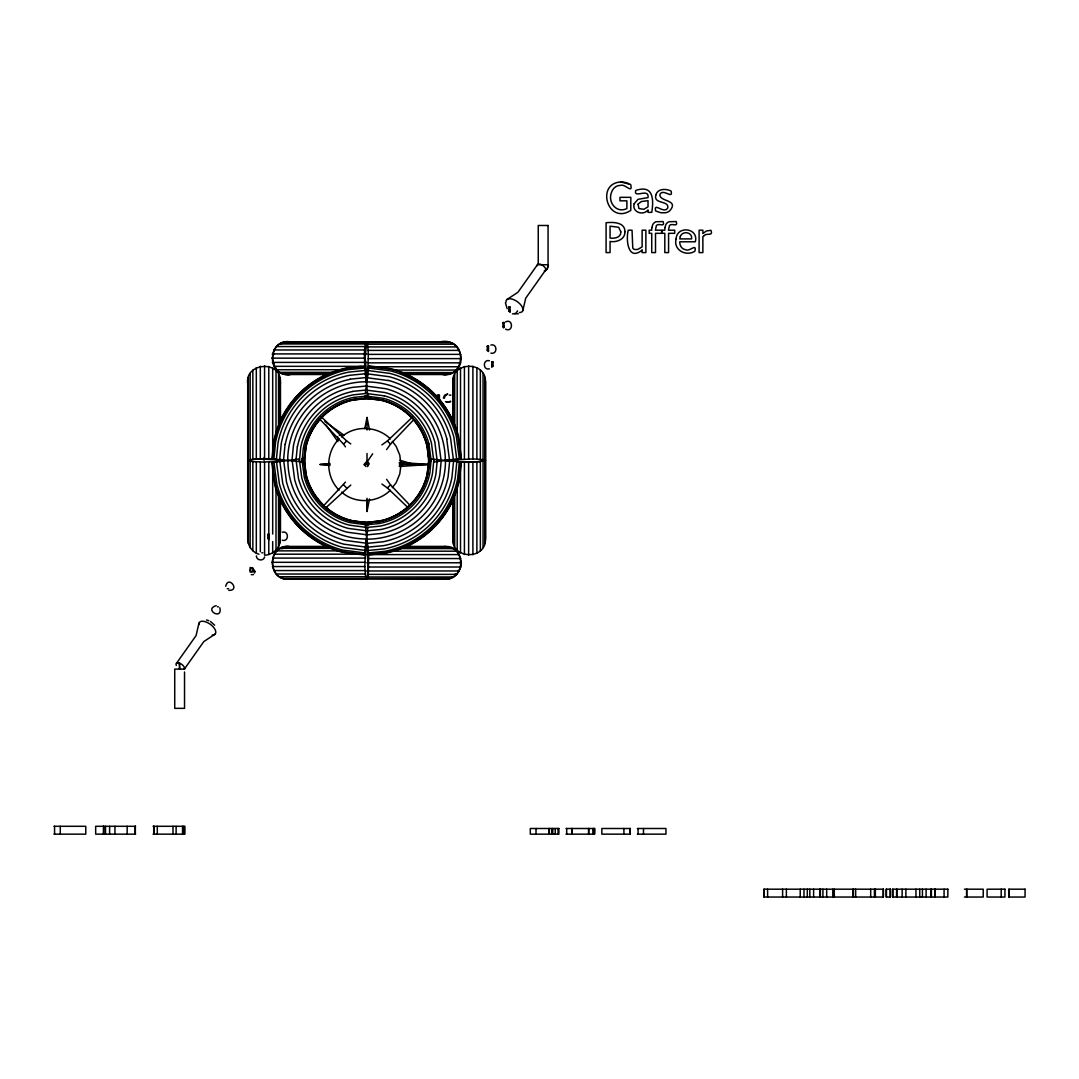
<?xml version="1.0" encoding="UTF-8"?>
<svg xmlns="http://www.w3.org/2000/svg" width="1079" height="1079" viewBox="0 0 1079 1079"><rect width="100%" height="100%" fill="white"/><g stroke="black" fill="none" stroke-linecap="round" stroke-linejoin="round"><path stroke-width="1.5" d="M366.954 578.6L366.401 579.167L365.592 576.726L364.877 566.556L365.336 550.87L366.482 546.406L368.033 563.251L367.534 574.702L366.388 579.153L287.715 579.153C266.837 579.261 267.808 545.084 288.659 546.406M440.38 373.847C462.985 381.143 469.203 341.976 445.506 341.773L366.806 341.773L365.174 357.675L366.725 374.521L367.872 370.07L368.33 354.371L367.615 344.201L366.82 341.773L366.253 342.326M364.904 369.733L364.365 353.912L364.904 346.561L366.401 341.773L367.467 343.958M366.253 578.6L367.359 578.6L368.303 574.365L368.64 554.593M505.431 302.808L507.143 308.661M272.394 458.939L274.053 442.093A94.156 94.156 0 0 1 348.031 368.114L364.877 366.455M273.095 454.38L273.54 449.795M273.904 459.088L275.55 442.39A92.646 92.646 0 0 1 348.328 369.611L365.026 367.966M276.386 459.33L278.004 442.876A90.096 90.096 0 0 1 348.827 372.107L365.268 370.448M279.663 459.654L281.255 443.523A86.819 86.819 0 0 1 349.475 375.317L365.592 373.725M283.534 460.032L285.085 444.292M291.923 460.868L271.962 458.899L273.634 442.012A94.601 94.601 0 0 1 347.951 367.683L364.837 366.024L368.033 398.461L354.344 399.81A61.84 61.84 0 0 0 305.748 448.405L304.399 462.095L291.923 460.868L293.394 445.937A74.438 74.438 0 0 1 351.889 387.455L366.806 385.985M295.889 461.246L297.318 446.719M299.315 461.596L300.717 447.394A66.925 66.925 0 0 1 353.346 394.833L367.534 393.376M301.999 461.852L303.361 447.92A64.322 64.322 0 0 1 353.858 397.382L367.791 396.047M303.725 462.028L305.087 448.271M303.968 462.055L304.426 457.469M304.871 452.897L305.317 448.311A62.285 62.285 0 0 1 313.787 427.136M366.82 381.777L367.615 373.725M365.673 546.392L366.388 539.163M367.993 522.897L354.344 521.13A61.84 61.84 0 0 1 326.006 507.292M428.188 469.567L428.943 461.933M429.482 458.912L428.134 472.669A62.528 62.528 0 0 1 378.999 521.791L365.241 523.14M431.222 459.074L429.847 473.007A64.281 64.281 0 0 1 379.349 523.504L365.417 524.88M433.893 459.344L432.504 473.533A66.979 66.979 0 0 1 379.875 526.161L365.687 527.55L365.174 522.465L378.877 521.13A61.84 61.84 0 0 0 427.459 472.535L428.808 458.845L461.246 462.041L459.587 478.914A94.601 94.601 0 0 1 385.257 553.244L368.371 554.903L365.687 527.55M437.332 459.681L435.903 474.207A70.445 70.445 0 0 1 380.55 529.56L366.024 530.989M441.284 460.072L439.814 474.989A74.438 74.438 0 0 1 381.332 533.471L366.415 534.941M449.687 460.895L448.136 476.648A82.921 82.921 0 0 1 382.978 541.793L367.238 543.344M453.544 461.272L451.953 477.404A86.819 86.819 0 0 1 383.746 545.623L367.615 547.201M456.835 461.596L455.217 478.051A90.137 90.137 0 0 1 384.394 548.874L367.939 550.492M459.303 461.839L457.671 478.536A92.646 92.646 0 0 1 384.879 551.329L368.182 552.974M459.061 477.255L459.519 472.669M460.126 466.56L460.571 461.974M460.814 461.987L459.155 478.833A94.156 94.156 0 0 1 385.176 552.812L368.33 554.471M366.806 342.205L287.715 341.773C264.018 341.976 270.222 381.143 292.841 373.847M461.097 563.724C460.949 571.924 453.639 578.924 445.506 579.153L366.415 578.722M258.987 554.255C251.097 552.016 246.255 543.142 248.143 535.238L248.143 385.689C242.195 362.706 281.646 358.754 280.459 382.438L280.459 421.619M248.143 460.827L250.153 459.627L260.322 458.912L280.027 460.099C277.842 462.904 268.86 461.434 264.571 462.068L264.571 555.186C273.068 554.997 280.58 547.552 280.419 538.974M452.748 423.116L452.748 382.438C451.427 361.6 485.59 360.602 485.496 381.48L485.496 539.446C485.59 560.325 451.427 559.34 452.748 538.502L452.748 499.321M485.496 381.48L485.496 539.446M328.259 374.521L287.904 374.534C264.382 374.966 269.386 335.771 292.072 342.326L445.506 341.773M442.538 578.789C464.644 583.537 467.895 545.785 445.317 546.406L406.055 546.406M547.903 267.363L547.903 264.814L547.417 268.55A4.856 4.815 -90 0 1 544.49 270.829M225.727 586.288C228.316 574.783 240.63 590.82 228.842 590.348M303.671 460.854L304.103 457.536M304.764 452.546L305.424 447.569M303.995 462.581L306.396 444.386M400.808 466.101L399.783 473.91L396.155 482.664L392.311 487.668M427.028 474.895L428.997 460.005M428.228 470.039L428.889 465.062M443.361 398.151L444.588 395.184L447.556 393.956M444.427 398.151L444.993 396.06L447.542 394.105M280.014 385.216L280.459 382.438M452.748 538.502L453.436 498.282M364.783 428.66L367.022 417.479L369.531 430.008M366.685 499.833L367.022 511.473L369.531 498.93M198.927 623.284L196.081 635.585L176.457 663.342M522.843 310.563L525.689 298.249L545.313 270.492M264.638 556.953C263.627 561.566 256.182 560.594 256.384 555.86M517.596 310.914L515.641 313.463L512.458 313.881M365.417 464.469L372.66 453.814M367.561 466.56L368.654 464.469L367.022 461.34L364.931 463.43M366.388 341.773L365.97 342.461L283.534 342.461M366.887 373.847L366.064 374.089M537.598 264.476L517.974 292.234L506.752 299.638M322.823 506.577L345.482 482.097M386.606 449.592L390.517 444.103L413.513 419.947M339.116 438.897C325.305 452.533 325.305 476.54 339.116 490.176M366.954 373.968L366.401 374.534L365.349 372.336M367.359 373.968L366.253 373.968M366.253 546.959L367.359 546.959L368.532 553.46M345.482 446.854L343.527 444.103L346.656 440.974L350.769 443.914M381.899 484.053L387.388 487.964L390.517 484.835L386.606 479.359M381.899 444.885L387.388 440.974L412.758 416.831M326.128 507.521L350.769 485.037M328.259 546.406L287.904 546.406C265.313 545.785 268.563 583.537 290.683 578.789M341.611 436.968C355.166 424.694 377.637 426.097 390.396 438.897M450.536 401.118L448.648 402.211M390.396 490.176C377.637 502.976 355.166 504.365 341.611 492.091M436.671 395.453L439.423 395.103L439.423 399.675A94.601 94.601 0 0 1 453.544 422.712M437.521 395.453L438.681 395.103M215.018 634.196L203.796 641.6L184.172 669.358A4.909 2.455 35.3 0 0 184.549 668.09L183.781 666.35A4.909 2.455 35.3 0 0 178.332 662.911A4.909 2.455 35.3 0 0 176.322 665.46M279.785 460.922C273.54 457.388 257.409 458.791 248.143 460.099L248.399 460.922L252.85 461.623L264.571 462.068M453.436 460.922L453.436 460.005C459.667 463.552 475.799 462.136 485.064 460.827L483.055 459.627L472.899 458.912L453.18 460.099C461.097 463.363 475.691 462.554 485.496 460.517L485.064 460.099M404.962 374.521L445.317 374.534C470.97 373.118 462.554 334.652 438.546 342.326M505.552 321.893C513.402 318.049 513.402 333.02 505.552 329.162M450.725 401.793L445.465 401.793M518.311 313.827L514.548 313.679M287.904 374.534L292.072 373.968M490.864 345.037C497.567 343.23 497.567 354.937 490.864 353.143M489.407 368.843C482.704 370.65 482.704 358.929 489.407 360.737M355.166 399.257L360.143 398.61M365.134 397.949L368.532 398.057L350.324 400.457M282.361 532.19C289.064 530.396 289.064 542.103 282.361 540.296M364.689 522.87L382.883 520.469A62.123 62.123 0 0 0 407.161 507.696M369.746 522.762L373.064 522.33M378.041 521.67L381.373 521.238M253.457 574.635L251.286 574.635M216.191 605.643C203.297 609.568 222.867 620.87 219.819 607.747M287.715 579.153L290.521 578.87M329.918 465.467L320.031 464.469L329.918 463.484M399.176 465.953L402.48 465.629M348.085 368.357L351.147 368.06M357.257 367.453L361.843 366.995M350.23 379.134L365.97 377.583M352.658 391.367L367.197 389.937M367.966 397.787L354.209 399.136A62.69 62.69 0 0 0 304.925 448.23M354.263 399.378L361.883 398.623M364.931 398.326L367.993 398.03M279.663 461.272L284.438 460.8M446.895 460.315L453.544 459.654M366.752 522.749L374.373 522.007M375.951 553.473L380.536 553.028M620.924 181.96C595.244 183.282 607.855 225.43 630.81 210.378L630.81 197.336L619.98 197.336L619.98 200.829L626.886 200.829L626.886 208.557C616.446 213.777 607.517 202.083 611.483 192.426C612.616 188.488 616.217 185.251 620.452 185.386C625.119 183.403 633.036 194.706 630.689 184.522L620.924 181.96A19.139 19.139 0 0 1 628.693 183.619M399.473 466.492L429.685 464.469L399.473 462.459M287.715 341.773L294.675 342.326M449.255 395.116L450.874 395.103M365.741 548.591L367.224 548.591M508.856 307.299L510.057 307.299M508.856 310.833L510.057 310.833M510.057 311.359L508.856 311.359L508.856 306.773M502.962 322.999L504.176 322.999M504.176 325.764L503.569 327.962L504.176 322.5L502.962 322.473L502.962 327.058L504.176 327.058M502.962 326.532L504.176 326.532M283.737 342.326L449.484 342.326M367.238 342.461L449.687 342.461M279.852 343.958L365.349 343.958M279.663 344.201L281.255 344.201M367.615 344.201L453.544 344.201M488.463 346.022L487.263 346.022L487.263 350.608L488.463 350.608M276.507 346.561L364.904 346.561M487.263 346.548L488.463 346.548M367.939 346.912L456.835 346.912M273.958 349.96L364.567 349.96M487.263 350.082L488.463 350.082M368.182 350.378L459.303 350.378M272.34 353.912L366.793 353.912M272.394 354.371L274.053 354.371M368.33 354.371L460.814 354.371M271.8 358.147L364.284 358.147M368.371 358.619L461.246 358.619M272.34 362.396L366.793 362.396M491.808 362.247L493.009 362.247M272.636 362.841L274.295 362.841M368.303 362.841L460.571 362.841M491.808 365.781L493.009 365.781M273.958 366.334L361.411 366.334M491.808 366.307L493.009 366.307L493.009 361.735L491.808 361.735L491.808 367.224L492.402 365.228M274.376 366.752L276.008 366.752M368.141 366.752L458.845 366.752M276.507 369.733L343.095 369.733M392.648 370.07L456.161 370.07M279.852 372.336L334.315 372.336M399.716 372.565L452.735 372.565M283.737 373.968L330.026 373.968M402.912 374.089L449.484 373.968M437.804 395.615L438.128 397.976M438.654 395.615L438.654 399.149M439.423 399.675L438.56 399.675L438.56 395.103M339.359 435.242L344.053 435.242L324.86 421.538M320.031 464.469L330.066 464.469M368.654 464.469L363.893 464.469L365.983 466.56M399.473 464.469L429.685 464.469M278.76 533.714L279.96 533.714M267.848 534.685L269.049 534.685M278.76 537.248L279.96 537.248M279.96 537.774L278.76 537.774L278.76 533.188L279.96 533.188L279.96 538.677L279.367 536.357M267.848 538.219L269.049 538.219M269.049 538.745L267.848 538.745L267.848 534.159L269.049 534.159L269.049 539.648L268.442 537.329M283.737 546.959L331.873 546.837M403.195 546.959L449.484 546.959M280.486 548.361L333.492 548.361M451.157 548.361L452.735 548.361L456.161 550.87L458.845 554.188L461.246 562.307L459.587 562.307M279.852 548.591L282.658 548.591M400.498 548.591L453.369 548.591M277.047 550.87L342.245 550.87M390.126 551.194L456.7 551.194M261.792 552.812L262.831 552.812M274.376 554.188L365.08 554.188M366.644 554.593L459.263 554.593M272.636 558.086L364.904 558.086M368.856 558.544L460.868 558.544M271.962 562.307L364.837 562.307M366.806 562.779L461.421 562.779M272.394 566.556L364.877 566.556M368.856 567.014L460.868 567.014M273.904 570.562L365.026 570.562M457.671 570.562L459.303 570.562M366.644 570.966L459.263 570.966M276.386 574.028L365.268 574.028M455.217 574.028L456.835 574.028M368.303 574.365L456.7 574.365M279.663 576.726L365.592 576.726M451.953 576.726L453.544 576.726M279.852 576.968L282.658 576.968M365.741 576.968L453.369 576.968M283.534 578.479L365.97 578.479M367.359 578.6L449.687 578.479M227.237 588.716L228.64 588.716M217.392 606.789L218.43 606.789M179.127 663.005L179.505 665.298L179.6 663.005M184.536 669.101L174.731 669.101L174.731 708.35L184.536 708.35L184.536 672.001M53.95 826.298L85.78 826.298L85.78 834.148L53.95 834.148M135.549 826.298L95.667 826.298L95.667 834.148L135.549 834.148M153.097 826.298L184.914 826.298L184.914 834.148L153.097 834.148M565.989 828.497L594.718 828.497L594.569 834.148L565.989 834.148M630.406 828.497L601.839 828.497L601.839 834.148L630.406 834.148M637.379 828.497L665.945 828.497L665.945 834.148L637.379 834.148M964.424 889.19L983.225 889.19L983.225 897.04L964.424 897.04M365.241 397.787L368.303 398.084M374.413 398.69L377.475 398.987M365.228 398.03L377.434 399.23M365.174 398.461L378.877 399.81A61.84 61.84 0 0 1 410.533 416.737M358.835 522.007L366.469 522.749M360.319 522.398L364.904 522.843M399.176 462.985L404.126 463.484M444.561 546.406L452.735 548.361M442.687 578.87L445.506 579.153M368.856 366.401L391.218 369.342A94.332 94.332 0 0 1 457.928 436.051L460.868 458.413M368.64 368.006L390.8 370.933A92.7 92.7 0 0 1 456.336 436.469L459.263 458.629M368.303 370.569L390.126 373.442A90.137 90.137 0 0 1 453.868 437.13L456.7 458.966M367.872 373.9L389.249 376.719A86.698 86.698 0 0 1 450.55 438.02L453.369 459.411M367.359 377.785L388.224 380.536M366.253 386.12L386.026 388.723A74.262 74.262 0 0 1 438.546 441.244L441.149 461.016M365.741 390.005L385.001 392.54A70.445 70.445 0 0 1 434.85 442.228L437.265 461.529M448.621 402.346L446.531 401.793M384.124 395.818L365.309 393.349L368.924 365.848L391.367 368.802A94.885 94.885 0 0 1 458.467 435.903L461.421 458.346L433.933 461.96L431.452 443.145A66.979 66.979 0 0 0 384.137 395.764M364.972 395.899L383.45 398.34A64.281 64.281 0 0 1 428.889 443.833M364.756 397.517L383.032 399.918M364.689 398.057L382.883 400.457A62.123 62.123 0 0 1 426.812 444.386L428.997 460.935M446.706 460.652L452.074 461.353M279.852 459.411L283.737 459.91M368.532 522.87L350.324 520.469A62.123 62.123 0 0 1 306.396 476.54L303.995 458.346M368.452 523.423L350.176 521.009A62.69 62.69 0 0 1 305.6 475.691M368.249 525.028L349.758 522.6A64.322 64.322 0 0 1 304.278 477.107L301.85 458.629M367.467 530.922L348.207 528.386A70.324 70.324 0 0 1 298.492 478.671L295.956 459.411M366.954 534.806L347.182 532.203A74.262 74.262 0 0 1 294.675 479.683L292.072 459.91M365.862 543.142L344.983 540.39A82.746 82.746 0 0 1 286.474 481.881L283.737 461.016M365.349 547.026L343.972 544.207A86.698 86.698 0 0 1 282.658 482.906L279.852 461.529M364.904 550.357L343.095 547.485A90.096 90.096 0 0 1 279.38 483.783L276.507 461.96M364.567 552.92L342.421 550.007A92.7 92.7 0 0 1 276.871 484.458L273.958 462.298M364.365 554.525L341.989 551.585A94.332 94.332 0 0 1 275.293 484.876L272.34 462.513M441.149 373.968L445.317 374.534M206.521 620.007L208.84 620.668M399.918 460.247L410.883 463.538M210.499 621.504L214.627 625.186M321.286 416.831L346.656 440.974M387.388 487.964L407.929 507.521M387.388 440.974L390.517 444.103M367.022 461.34L369.112 463.43M343.527 484.835L346.656 487.964M390.517 484.835L410.074 505.377M319.371 418.733L343.527 444.103M392.311 441.392L396.155 446.396L399.783 455.149L400.808 462.972M326.047 425.059L337.794 441.5L337.794 436.806M452.748 382.438L453.436 422.658M446.733 439.045L449.484 459.91M428.929 443.82L431.168 460.76M427.351 444.238L429.766 462.513M365.349 373.9L366.401 381.953M366.806 538.974L367.359 543.142M367.521 544.436L367.872 547.026M303.671 460.072L305.856 476.689M428.43 451.319L428.889 455.904M428.188 451.373L428.943 458.993M428.808 462.095L427.459 448.405A61.84 61.84 0 0 0 413.635 420.068M303.968 458.885L304.575 464.982M304.871 468.043L305.317 472.615M304.184 463.498L304.399 458.845L305.748 472.535A61.84 61.84 0 0 0 322.675 504.203M304.777 469.608L305.087 472.669M179.505 665.298L179.573 669.02L179.6 666.485M1009.054 889.19L1009.054 897.04M1001.191 889.19L1001.191 897.04M966.771 889.19L966.771 897.04M966.568 889.19L966.568 897.04M944.071 889.19L944.071 897.04M935.129 889.19L935.129 897.04M935.048 889.19L935.048 897.04M931.366 889.19L931.366 897.04M930.894 889.19L930.894 897.04M926.106 889.19L926.106 897.04M922.424 889.19L922.424 897.04M919.726 889.19L919.726 897.04M915.963 889.19L915.963 897.04M905.888 889.19L905.888 897.04M902.125 889.19L902.125 897.04M896.851 889.19L896.851 897.04M896.595 889.19L896.595 897.04M892.819 889.19L892.819 897.04M890.215 889.19L890.215 897.04M886.439 889.19L886.439 897.04M883.229 889.19L883.229 897.04M875.339 889.19L875.339 897.04M874.449 889.19L874.449 897.04M870.686 889.19L870.686 897.04M855.66 889.19L855.66 897.04M853.395 889.19L853.395 897.04M852.976 889.19L852.976 897.04M834.31 889.19L834.31 897.04M832.799 889.19L832.799 897.04M826.689 889.19L826.689 897.04M822.913 889.19L822.913 897.04M820.364 889.19L820.364 897.04M819.73 889.19L819.73 897.04M813.606 889.19L813.606 897.04M809.843 889.19L809.843 897.04M807.294 889.19L807.294 897.04M803.99 889.19L803.99 897.04M800.213 889.19L800.213 897.04M786.375 889.19L786.375 897.04M782.626 889.19L782.626 897.04M767.601 889.19L767.601 897.04M764.134 889.19L764.134 897.04M643.489 828.497L643.489 834.148M638.067 828.497L638.067 834.148M623.918 828.497L623.918 834.148M594.448 828.497L594.448 834.148M593.747 828.497L593.747 834.148M592.87 828.497L592.87 834.148M588.675 828.497L588.675 834.148M588.608 828.497L588.621 834.148M572.248 828.497L572.248 834.148M572.099 828.497L572.099 834.148M566.691 828.497L566.691 834.148M558.059 828.497L558.059 834.148M555.24 828.497L555.24 834.148M551.76 828.497L551.76 834.148M549.359 828.497L549.359 834.148M548.86 828.497L548.86 834.148M536.02 828.497L536.02 834.148M510.057 306.8L510.057 309.066M510.057 309.943L510.057 312.263L509.45 309.943M488.463 346.049L488.463 348.922M488.463 349.191L488.463 351.525L487.87 349.191M484.808 377.299L484.808 460.005M484.808 460.922L484.808 543.627M483.055 373.428L483.055 459.627M483.055 461.299L483.055 547.498M480.357 370.151L480.357 459.303M480.357 461.623L480.357 550.776M476.891 367.669L476.891 459.061M476.891 461.866L476.891 553.257M472.899 366.172L472.899 458.912M472.899 462.014L472.899 554.768M468.637 365.741L468.637 458.872M468.637 462.068L468.637 555.186M464.415 366.415L464.415 458.939M464.415 462.001L464.415 554.512M460.517 368.155L460.517 459.101M460.517 461.825L460.517 552.785M457.199 370.825L457.199 434.54M457.199 484.714L457.199 550.101M454.704 374.265L454.704 427.446M454.704 493.481L454.704 546.662M453.18 378.216L453.18 424.236M453.18 496.691L453.18 542.71M367.022 417.479L367.022 430.008M367.022 453.504L367.022 464.469M367.022 498.282L367.022 511.473M280.459 500.818L280.459 532.554M280.027 378.216L280.027 422.658M280.027 496.691L280.027 534.968M280.027 538.043L280.027 542.71M278.517 374.265L278.517 427.446M278.517 493.481L278.517 546.662M276.008 370.825L276.008 434.54M276.008 486.386L276.008 550.101M272.69 368.155L272.69 454.097M272.69 466.829L272.69 534.051M272.69 541.604L272.69 552.785M268.792 366.415L268.792 458.939M268.792 462.001L268.792 554.512M264.571 365.741L264.571 458.872M264.085 457.402L264.085 460.463M260.322 366.172L260.322 458.912M260.322 462.014L260.322 551.76M256.316 367.669L256.316 459.061M256.316 461.866L256.316 553.257M252.85 370.151L252.85 459.303M252.85 461.623L252.85 550.776M250.153 373.428L250.153 459.627M250.153 461.299L250.153 547.498M248.399 377.299L248.399 460.005M248.399 460.922L248.399 543.627M247.711 381.48L247.711 539.446M183.781 826.298L183.781 834.148M182.553 826.298L182.553 834.148M176.12 826.298L176.12 834.148M172.991 826.298L172.991 834.148M157.305 826.298L157.305 834.148M153.919 826.298L153.919 834.148M153.717 826.298L153.717 834.148M135.347 826.298L135.347 834.148M135.185 826.298L135.185 834.148M127.16 826.298L127.16 834.148M114.954 826.298L114.954 834.148M109.613 826.298L109.613 834.148M105.513 826.298L105.513 834.148M103.705 826.298L103.624 834.148M103.517 826.298L103.517 834.148M60.289 826.298L60.289 834.148M54.57 826.298L54.57 834.148M382.991 400.066A62.528 62.528 0 0 1 427.81 446.773M426.812 476.54A62.123 62.123 0 0 1 410.735 504.392M452.978 498.849A94.332 94.332 0 0 1 446.814 510.434M444.089 514.548A94.332 94.332 0 0 1 422.24 536.789M418.166 539.594A94.332 94.332 0 0 1 408.186 545.232M366.806 381.953A78.511 78.511 0 0 1 445.317 460.463M388.265 380.374A82.921 82.921 0 0 1 446.895 439.005M453.49 499.078A94.885 94.885 0 0 1 406.931 546.46M458.575 480.425A93.913 93.913 0 0 1 450.793 502.49M449.228 505.471A93.913 93.913 0 0 1 436.671 523.234M433.218 526.876A93.913 93.913 0 0 1 418.976 538.556M416.17 540.363A93.913 93.913 0 0 1 407.322 545.192M401.199 547.862A93.913 93.913 0 0 1 385.122 552.569M416.17 380.577A93.913 93.913 0 0 1 425.733 387.334M438.87 400.242A93.913 93.913 0 0 1 444.899 408.294M450.793 418.436A93.913 93.913 0 0 1 452.924 422.995M427.891 472.615A62.285 62.285 0 0 1 416.831 497.554M414.956 499.982A62.285 62.285 0 0 1 406.311 508.614M403.897 510.488A62.285 62.285 0 0 1 392.041 517.407M390.638 518.001A62.285 62.285 0 0 1 378.958 521.548M380.442 399.702A62.285 62.285 0 0 1 401.401 408.685M403.897 410.438A62.285 62.285 0 0 1 410.843 416.427M413.958 419.785A62.285 62.285 0 0 1 427.891 448.311M404.558 373.725A94.601 94.601 0 0 1 433.691 393.579M405.906 374.804A94.156 94.156 0 0 1 411.935 377.825M414.862 379.484A94.156 94.156 0 0 1 419.124 382.168M423.224 385.082A94.156 94.156 0 0 1 425.881 387.145M439.059 400.08A94.156 94.156 0 0 1 446.908 410.964M448.621 413.864A94.156 94.156 0 0 1 452.465 421.363M445.492 460.49A78.686 78.686 0 0 1 366.82 539.163M287.715 460.45A78.686 78.686 0 0 1 366.388 381.777M366.401 538.974A78.511 78.511 0 0 1 287.904 460.463M285.247 444.319A82.746 82.746 0 0 1 350.257 379.309M280.419 420.338A94.885 94.885 0 0 1 327.8 373.779M306.841 442.835A62.123 62.123 0 0 1 312.6 429.402M313.423 428.012A62.123 62.123 0 0 1 320.247 418.881M322.473 416.534A62.123 62.123 0 0 1 333.95 407.484M335.34 406.662A62.123 62.123 0 0 1 348.773 400.889M280.918 420.581A94.332 94.332 0 0 1 287.284 409.116M289.118 406.378A94.332 94.332 0 0 1 291.074 403.694M294.162 399.81A94.332 94.332 0 0 1 299.706 393.768M303.266 390.382A94.332 94.332 0 0 1 307.029 387.159M309.646 385.122A94.332 94.332 0 0 1 326.519 374.979M325.588 545.799A94.601 94.601 0 0 1 280.351 499.752M314.097 538.758A94.156 94.156 0 0 1 285.436 508.519M282.968 504.109A94.156 94.156 0 0 1 280.756 499.577M314.232 538.556A93.913 93.913 0 0 1 302.403 529.196M290.224 515.384A93.913 93.913 0 0 1 288.322 512.646M287.405 511.244A93.913 93.913 0 0 1 285.638 508.398M274.295 442.147A93.913 93.913 0 0 1 279.016 426.07M280.297 422.995A93.913 93.913 0 0 1 283.979 415.455M285.638 412.529A93.913 93.913 0 0 1 287.405 409.683M303.644 390.611A93.913 93.913 0 0 1 306.18 388.4M310.132 385.27A93.913 93.913 0 0 1 312.856 383.315M314.232 382.384A93.913 93.913 0 0 1 317.037 380.577M319.923 378.864A93.913 93.913 0 0 1 328.933 374.346M330.471 373.698A93.913 93.913 0 0 1 346.453 368.694M354.263 521.548A62.285 62.285 0 0 1 342.569 518.001M341.18 517.407A62.285 62.285 0 0 1 325.723 507.616M322.365 504.5A62.285 62.285 0 0 1 305.64 474.099M314.623 425.868A62.285 62.285 0 0 1 321.299 417.519M323.457 415.361A62.285 62.285 0 0 1 331.806 408.685M333.087 407.849A62.285 62.285 0 0 1 342.569 402.926M343.985 402.359A62.285 62.285 0 0 1 352.766 399.702M297.44 446.746A70.324 70.324 0 0 1 352.685 391.502M198.833 624.714A9.819 4.909 35.3 0 1 210.864 624.714A9.819 4.909 35.3 0 1 212.212 635.126M544.72 270.842A4.909 2.455 35.3 0 0 544.922 267.484L543.236 265.758A4.909 2.455 35.3 0 0 537.221 265.758M506.011 302.187A9.819 4.909 35.3 0 1 518.028 302.187A9.819 4.909 35.3 0 1 519.377 312.586M547.404 268.55A4.909 4.909 0 0 1 544.423 270.829M651.851 227.548L651.729 230.191L649.194 230.191L649.194 233.32L651.729 233.32L651.729 252.594L655.506 252.594L655.506 233.32L661.616 233.32L661.616 230.191L655.385 230.191L656.396 225.551C658.824 222.584 665.298 227.885 663.126 221.559L656.045 221.721A6.096 6.096 0 0 0 652.822 224.472L651.851 227.548M664.934 227.548L664.812 230.191L662.263 230.191L662.263 233.32L664.812 233.32L664.812 252.594L668.575 252.594L668.575 233.32L674.699 233.32L674.699 230.191L668.454 230.191L669.466 225.551C671.907 222.584 678.367 227.885 676.196 221.559L669.115 221.721A6.096 6.096 0 0 0 665.905 224.472L664.934 227.548M676.115 238.931C673.067 249.991 686.109 256.842 694.876 251.232C697.021 242.6 689.535 252.149 685.529 249.694C681.726 249.249 679.527 245.365 679.77 241.79L695.294 241.79C699.084 227.885 676.816 225.187 676.115 238.931M253.106 569.82L252.742 571.034A1.511 1.511 0 0 1 251.906 571.519C248.076 571.546 252.338 565.18 253.106 569.82M624.943 231.742C625.2 239.457 616.541 242.586 610.067 241.467L610.067 252.594L606.088 252.594L606.088 222.733C612.899 222.004 625.092 222.004 624.943 231.742M655.924 194.813C652.916 204.619 669.331 200.006 667.726 207.991C664.03 214.6 653.308 201.409 655.681 211.012L660.941 212.752L665.217 212.779A8.551 8.551 0 0 0 669.641 210.864C679.878 199.345 658.797 202.07 659.957 194.368C663.221 188.029 673.39 200.047 671.057 191.05C666.256 188.528 657.624 188.393 655.924 194.813M253.74 569.82L252.81 571.749L250.126 572.113L250.126 567.527L252.81 567.891L253.74 569.82M634.182 203.715C631.633 211.997 643.071 216.191 648.02 209.973L648.02 212.361L651.77 212.361C653.968 198.671 652.997 184.522 635.774 190.443C633.009 199.102 649.369 187.436 648.02 197.619L638.04 199.305L634.182 203.715M254.968 571.317C254.509 576.253 253.282 569.105 254.968 571.317M367.912 527.591L364.284 555.078L341.841 552.124A94.885 94.885 0 0 1 274.754 485.024L271.8 462.581L299.288 458.966L301.756 477.781A66.925 66.925 0 0 0 349.083 525.109L367.912 527.591M620.816 231.837C621.14 237.663 614.464 238.675 610.067 238.081L610.067 226.145L618.672 227.291L620.816 231.837M638.08 204.106L638.916 208.53L643.785 209.326L648.02 206.844L648.02 200.627L641.304 201.557L638.08 204.106M680.336 236.409L679.77 238.904L691.626 238.904C692.705 232.012 682.481 230.434 680.336 236.409M704.25 235.546L702.874 236.692L702.874 252.594L699.098 252.594L699.098 230.191L702.874 230.191L702.874 233.523L706.475 230.946L710.967 230.313C713.421 236.692 706.866 232.605 704.25 235.546M642.113 250.112C627.87 261.738 625.753 239.417 628.275 230.191L632.038 230.191L632.766 247.968A2.9 2.9 0 0 0 634.978 249.532L637.729 249.438L642.113 246.916L642.113 230.191L645.876 230.191L645.876 252.594L642.113 252.594L642.113 250.112M548.065 225.484L538.246 225.484L538.246 264.733L548.065 264.733L548.065 225.484M558.882 828.497L530.302 828.497L530.302 834.148L558.882 834.148L558.882 828.497M883.431 889.19L763.838 889.19L763.838 897.04L883.431 897.04L883.431 889.19M890.472 889.19L886.183 889.19L886.183 897.04L890.472 897.04L890.472 889.19M947.848 889.19L892.562 889.19L892.562 897.04L947.848 897.04L947.848 889.19M1004.94 889.19L987.11 889.19L987.11 897.04L1004.94 897.04L1004.94 889.19M1025.05 889.19L1008.852 889.19L1008.852 897.04L1025.05 897.04L1025.05 889.19M630.257 834.148L630.257 828.497L630.149 834.148M552.542 834.148L552.542 828.497L552.448 834.148"/></g></svg>
